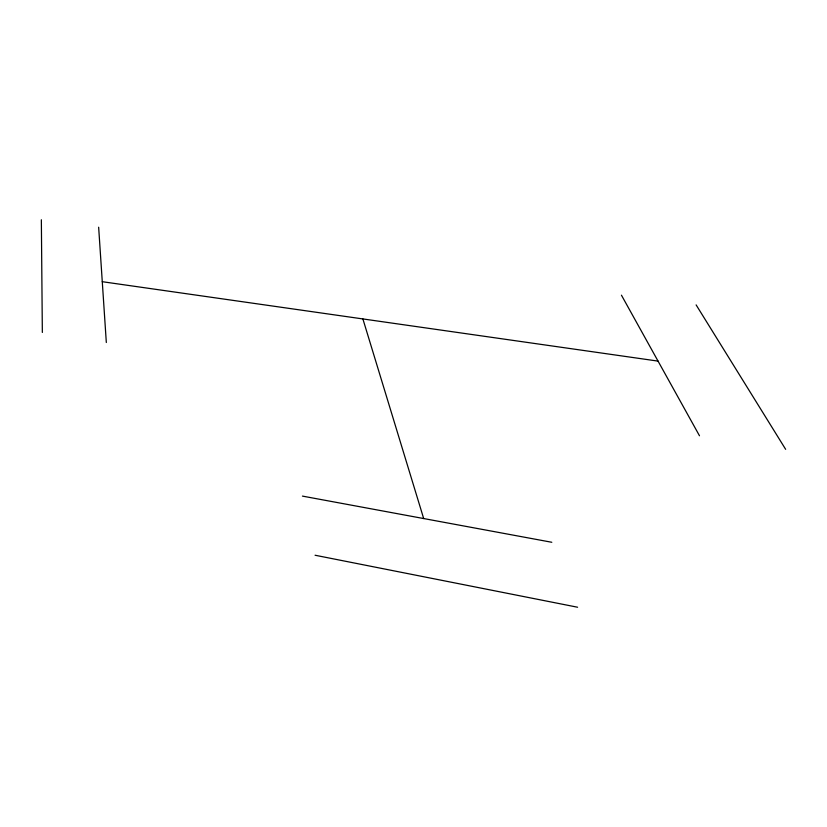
<?xml version="1.0" encoding="UTF-8"?>
<svg xmlns="http://www.w3.org/2000/svg" width="827" height="827" viewBox="0 0 827 827"><rect width="100%" height="100%" fill="white"/><g stroke="black" fill="none" stroke-linecap="round" stroke-linejoin="round"><path stroke-width="1.24" d="M102.279 281.697L658.044 361.11M302.434 496.097L551.805 542.274M315.077 555.237L577.597 607.235M696.117 304.894L785.65 449.33M621.449 295.187L699.497 435.777M362.888 318.943L423.682 518.55M98.651 227.218L106.321 342.512M41.35 219.765L42.342 332.454"/></g></svg>
